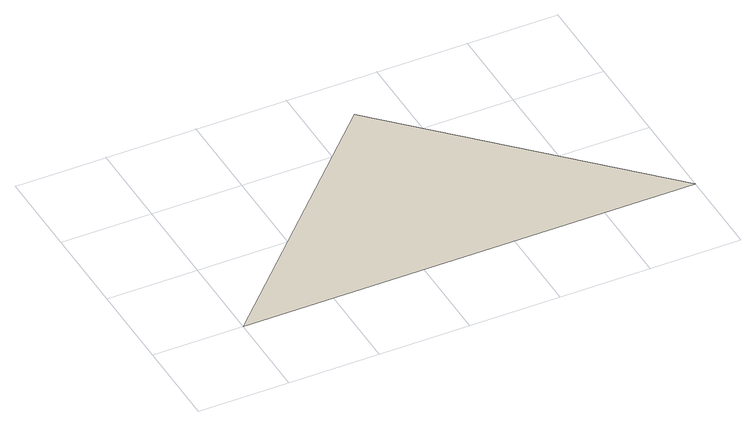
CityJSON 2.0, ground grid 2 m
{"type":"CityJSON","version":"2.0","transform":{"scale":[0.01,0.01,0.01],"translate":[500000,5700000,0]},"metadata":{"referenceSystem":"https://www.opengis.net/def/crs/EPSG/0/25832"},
"CityObjects":{
"building1":{"type":"Building","attributes":{"measuredHeight":10},"geometry":[{"type":"MultiSurface","lod":"1","boundaries":[[[0,1,2]]]}]}
},
"vertices":[
[0,0,0],[1000,0,0],[500,500,0]
]}
